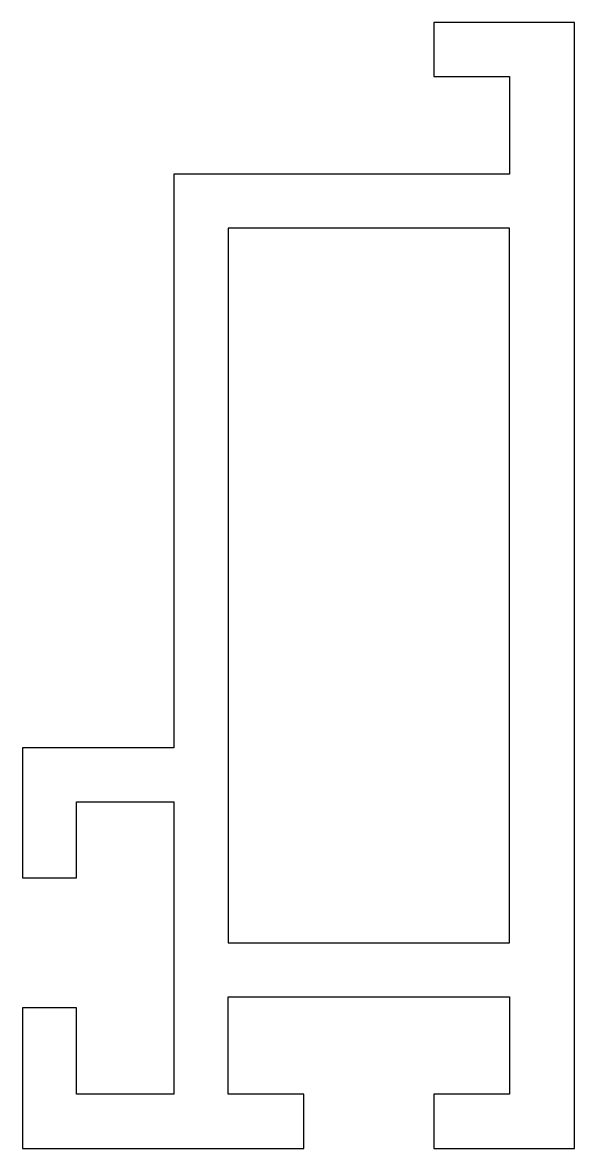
# Model space of a CAD drawing. Extents: x 146 to 197, y 143 to 247.
import ezdxf

# ---------------------------------------------------------------- set-up
doc = ezdxf.new("R2010")
doc.units = 0
doc.layers.add('ANA', color=220, linetype='CONTINUOUS')

msp = doc.modelspace()

# ---------------------------------------------------------------- linework, layer by layer
at = {"layer": 'ANA'}
for points in [[(171.68, 142.82), (171.68, 147.82), (164.68, 147.82), (164.68, 156.82), (190.68, 156.82), (190.68, 147.82), (183.68, 147.82), (183.68, 142.82), (196.68, 142.82), (196.68, 246.82), (183.68, 246.82), (183.68, 241.82), (190.68, 241.82), (190.68, 232.82), (159.68, 232.82), (159.68, 179.82), (145.68, 179.82), (145.68, 167.82), (150.68, 167.82), (150.68, 174.82), (159.68, 174.82), (159.68, 147.82), (150.68, 147.82), (150.68, 155.82), (145.68, 155.82), (145.68, 142.82)], [(164.68, 227.82), (164.68, 161.82), (177.68, 161.82), (190.68, 161.82), (190.68, 227.82), (177.68, 227.82)]]:
    msp.add_lwpolyline(points, close=True, dxfattribs=at)

doc.saveas('drawing.dxf')
